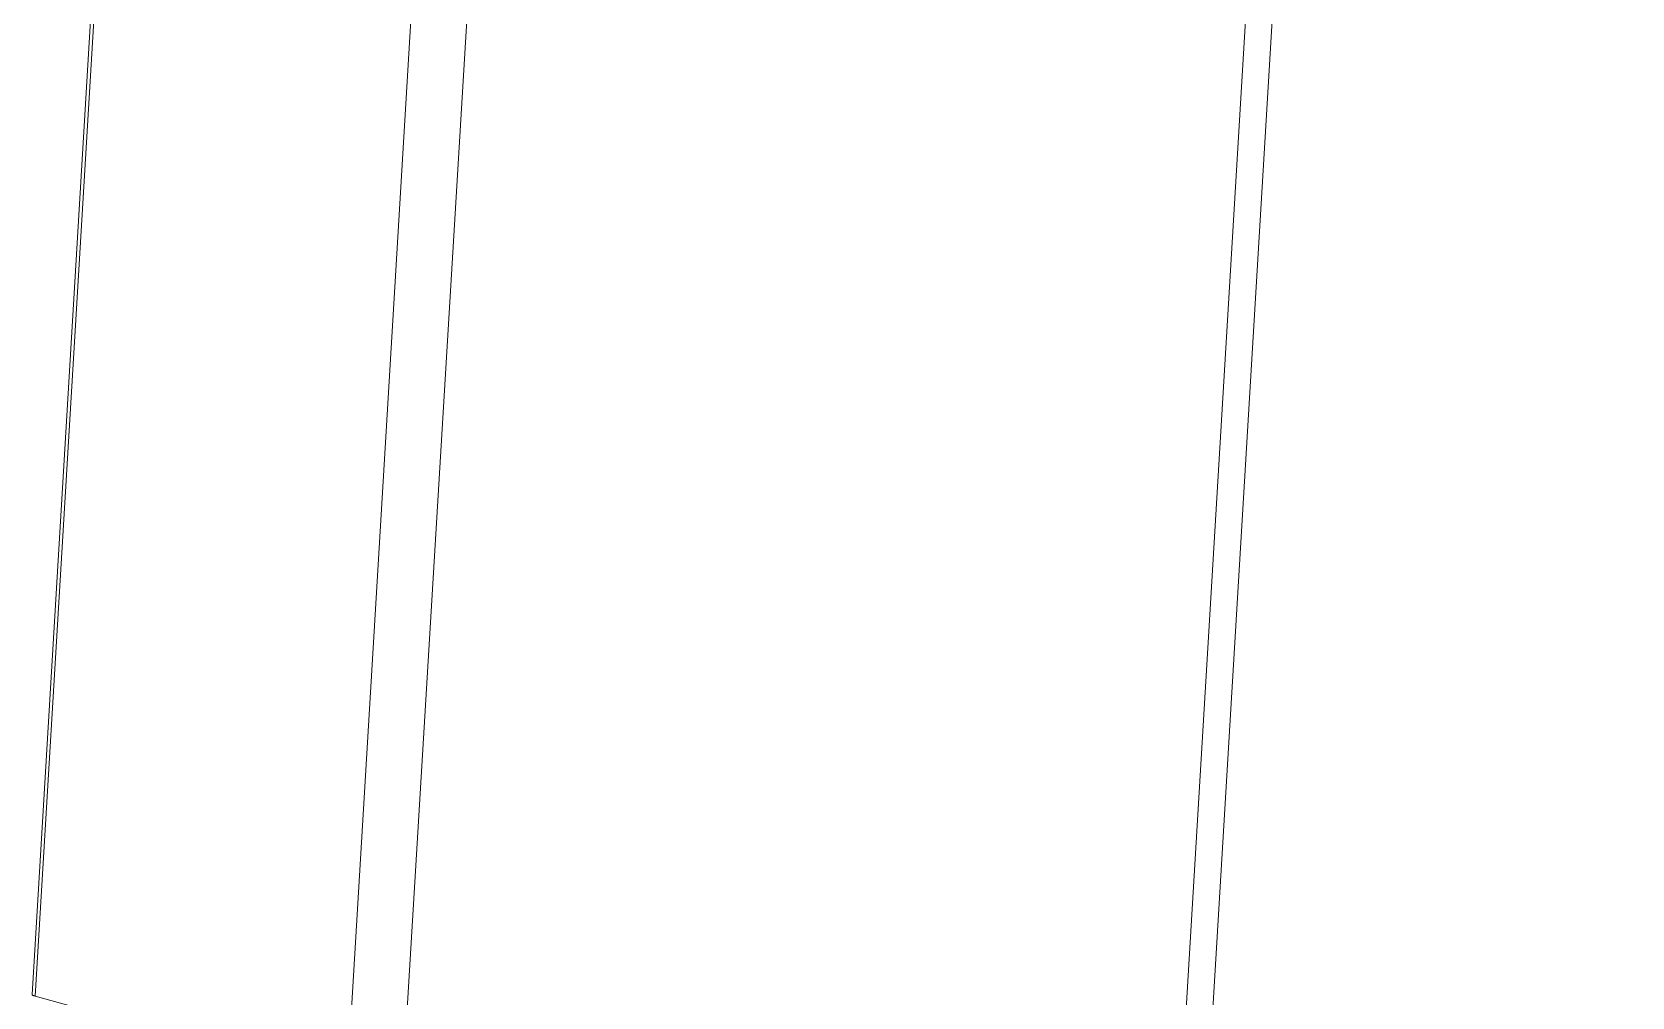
# Model space of a CAD drawing. Header units: inches. Extents: x 5637 to 5934, y 574 to 784.
# Drawn here: x 5867.81 to 5879.05, y 666.03 to 672.81 of the extents above; entities that cross this region are included whole.
import ezdxf

# ---------------------------------------------------------------- set-up
doc = ezdxf.new("R2010")
doc.units = ezdxf.units.IN
doc.header["$MEASUREMENT"] = 0
doc.layers.get('0').update_dxf_attribs({"lineweight": 18})

msp = doc.modelspace()

# ---------------------------------------------------------------- linework, layer by layer
at = {"color": 7, "linetype": 'Continuous'}
for p, q in [((5867.8052, 666.0468), (5870.7931, 715.7715)), ((5867.8267, 666.0358), (5870.8147, 715.7605)), ((5873.0083, 715.1575), (5870.0204, 665.4328)), ((5870.4098, 665.3952), (5873.3978, 715.1199)), ((5878.8634, 714.9834), (5875.8755, 665.2587)), ((5876.0634, 665.2714), (5879.0514, 714.9961)), ((5870.0204, 665.4328), (5867.8267, 666.0358))]:
    msp.add_line(p, q, dxfattribs=at)
msp.add_open_spline([(5867.8267, 666.0358), (5867.8235, 666.0366), (5867.8191, 666.038), (5867.8137, 666.04), (5867.8107, 666.0414), (5867.8082, 666.0428), (5867.8065, 666.0441), (5867.8054, 666.0454), (5867.8051, 666.0464), (5867.8052, 666.0468)], degree=3, knots=[0, 0, 0, 0, 40278.932692, 56564.6712731, 70282.1529195, 81472.4596682, 90250.9655621, 96913.0249374, 102199.7401398, 102199.7401398, 102199.7401398, 102199.7401398], dxfattribs=at)

doc.saveas('drawing.dxf')
